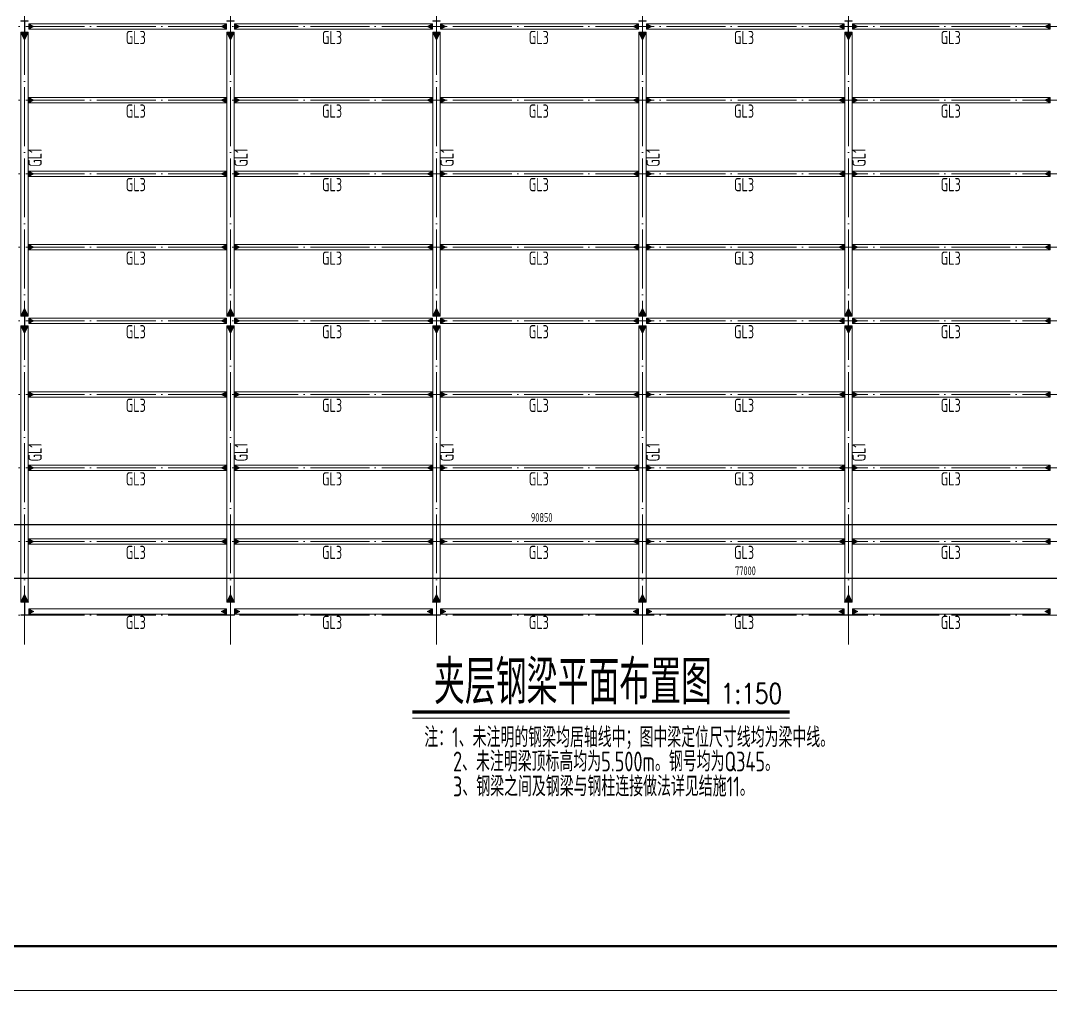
# Model space of a CAD drawing. Header units: millimetres. Extents: x 19781 to 898973, y -947928 to -267362.
# Drawn here: x 475997 to 510997, y -383529 to -350569 of the extents above; entities that cross this region are included whole.
import ezdxf

# ---------------------------------------------------------------- set-up
doc = ezdxf.new("R2010")
doc.units = ezdxf.units.MM
doc.header["$LTSCALE"] = 100
doc.header["$PDSIZE"] = -5
doc.linetypes.add('DOTE', pattern=[2.42, 2, -0.2, 0.02, -0.2])
doc.layers.get('0').update_dxf_attribs({"lineweight": 18})
doc.layers.get('Defpoints').update_dxf_attribs({"lineweight": 18})
for name, color, linetype, lineweight in [('10', 7, 'Continuous', 18), ('15', 3, 'Continuous', 18), ('5图框', 7, 'Continuous', 18), ('BORDER', 7, 'Continuous', 18), ('DIM_SYMB', 3, 'Continuous', 18), ('DOTE', 1, 'DOTE', 18), ('JC', 7, 'Continuous', 18), ('TC', 151, 'Continuous', 18), ('数字', 3, 'Continuous', 20), ('钢柱', 4, 'Continuous', 20), ('钢梁', 4, 'Continuous', 5)]:
    doc.layers.add(name, color=color, linetype=linetype, lineweight=lineweight)
doc.styles.add('hztxt', font='txt.shx', dxfattribs={"width": 0.7, "bigfont": 'hztxt.shx'})
doc.styles.add('TSSD_REIN', font='tssdeng.shx', dxfattribs={"width": 0.7, "bigfont": 'hztxt.shx'})
doc.dimstyles.new('TSSD_100_100', dxfattribs={"dimtxt": 300, "dimasz": 100, "dimexe": 100, "dimexo": 250, "dimgap": 100, "dimtad": 1, "dimdec": 0, "dimzin": 0, "dimdsep": 46, "dimtxsty": 'TSSD_REIN', "dimblk": 'ARCHTICK', "dimcen": 0, "dimdle": 100, "dimclrt": 7, "dimadec": 0, "dimazin": 0, "dimtfac": 1, "dimtdec": 0, "dimtix": 1, "dimtmove": 2, "dimatfit": 3, "dimfxl": 1, "dimtolj": 1, "dimtzin": 0, "dimarcsym": 0})
pattern_1 = [(45, (0, 0), (-7.07106781, 7.07106781), []), (45, (0, 2.5), (-7.07106781, 7.07106781), [])]

# ---------------------------------------------------------------- blocks, each defined once
blk = doc.blocks.new('_ARCHTICK')
at = {"color": 0, "linetype": 'ByBlock', "const_width": 0.5}
blk.add_lwpolyline([(-0.5, -0.5), (0.5, 0.5)], dxfattribs=at)
blk = doc.blocks.new('*D1961')
at = {"layer": 'Defpoints', "color": 0, "ltscale": 100, "transparency": 16777216}
for p in [(462132, -368274), (539132, -368274), (539132, -369518)]:
    blk.add_point(p, dxfattribs=at)
at = {"layer": 'JC', "color": 0, "linetype": 'Continuous', "lineweight": -2, "ltscale": 100, "transparency": 16777216}
for p, q in [((462132, -368524), (462132, -369618)), ((539132, -368524), (539132, -369618)), ((462032, -369518), (539232, -369518))]:
    blk.add_line(p, q, dxfattribs=at)
at = {"layer": 'JC', "color": 0, "lineweight": -2, "ltscale": 100, "transparency": 16777216, "xscale": 100, "yscale": 100, "zscale": 100, "rotation": 180}
blk.add_blockref('_ARCHTICK', (462132, -369518), dxfattribs=at)
at = {"layer": 'JC', "color": 0, "lineweight": -2, "ltscale": 100, "transparency": 16777216, "xscale": 100, "yscale": 100, "zscale": 100}
blk.add_blockref('_ARCHTICK', (539132, -369518), dxfattribs=at)
at = {"layer": 'JC', "color": 7, "ltscale": 100, "transparency": 16777216, "insert": (500632, -369268), "char_height": 300, "attachment_point": 5, "style": 'TSSD_REIN'}
blk.add_mtext('\\A1;77000', dxfattribs=at)
blk = doc.blocks.new('*D1963')
at = {"layer": 'Defpoints', "color": 0, "ltscale": 100, "transparency": 16777216}
for p in [(448282, -365774), (539132, -365774), (448282, -367706)]:
    blk.add_point(p, dxfattribs=at)
at = {"layer": 'JC', "color": 0, "linetype": 'Continuous', "lineweight": -2, "ltscale": 100, "transparency": 16777216}
for p, q in [((448282, -366024), (448282, -367806)), ((539132, -366024), (539132, -367806)), ((539232, -367706), (448182, -367706))]:
    blk.add_line(p, q, dxfattribs=at)
at = {"layer": 'JC', "color": 0, "lineweight": -2, "ltscale": 100, "transparency": 16777216, "xscale": 100, "yscale": 100, "zscale": 100, "rotation": 180}
blk.add_blockref('_ARCHTICK', (448282, -367706), dxfattribs=at)
at = {"layer": 'JC', "color": 0, "lineweight": -2, "ltscale": 100, "transparency": 16777216, "xscale": 100, "yscale": 100, "zscale": 100}
blk.add_blockref('_ARCHTICK', (539132, -367706), dxfattribs=at)
at = {"layer": 'JC', "color": 7, "ltscale": 100, "transparency": 16777216, "insert": (493707, -367456), "char_height": 300, "attachment_point": 5, "style": 'TSSD_REIN'}
blk.add_mtext('\\A1;90850', dxfattribs=at)

msp = doc.modelspace()

# ---------------------------------------------------------------- hatches: boundary and pattern name
at = {"layer": '10', "ltscale": 100}
h = msp.add_hatch(dxfattribs=at)
h.set_pattern_fill('金属', color=256, style=0, pattern_type=0)
h.set_pattern_definition(pattern_1)
h.paths.add_polyline_path([(476136, -350586), (476257, -350586), (476257, -350574), (476007, -350574), (476007, -350586), (476128, -350586), (476128, -350962), (476007, -350962), (476007, -350974), (476257, -350974), (476257, -350962), (476136, -350962)], flags=0)
h = msp.add_hatch(dxfattribs=at)
h.set_pattern_fill('金属', color=256, style=0, pattern_type=0)
h.set_pattern_definition(pattern_1)
h.paths.add_polyline_path([(483136, -350586), (483257, -350586), (483257, -350574), (483007, -350574), (483007, -350586), (483128, -350586), (483128, -350962), (483007, -350962), (483007, -350974), (483257, -350974), (483257, -350962), (483136, -350962)], flags=0)
h = msp.add_hatch(dxfattribs=at)
h.set_pattern_fill('金属', color=256, style=0, pattern_type=0)
h.set_pattern_definition(pattern_1)
h.paths.add_polyline_path([(490136, -350586), (490257, -350586), (490257, -350574), (490007, -350574), (490007, -350586), (490128, -350586), (490128, -350962), (490007, -350962), (490007, -350974), (490257, -350974), (490257, -350962), (490136, -350962)], flags=0)
h = msp.add_hatch(dxfattribs=at)
h.set_pattern_fill('金属', color=256, style=0, pattern_type=0)
h.set_pattern_definition(pattern_1)
h.paths.add_polyline_path([(497136, -350586), (497257, -350586), (497257, -350574), (497007, -350574), (497007, -350586), (497128, -350586), (497128, -350962), (497007, -350962), (497007, -350974), (497257, -350974), (497257, -350962), (497136, -350962)], flags=0)
h = msp.add_hatch(dxfattribs=at)
h.set_pattern_fill('金属', color=256, style=0, pattern_type=0)
h.set_pattern_definition(pattern_1)
h.paths.add_polyline_path([(504136, -350586), (504257, -350586), (504257, -350574), (504007, -350574), (504007, -350586), (504128, -350586), (504128, -350962), (504007, -350962), (504007, -350974), (504257, -350974), (504257, -350962), (504136, -350962)], flags=0)
h = msp.add_hatch(dxfattribs=at)
h.set_pattern_fill('金属', color=256, style=0, pattern_type=0)
h.set_pattern_definition(pattern_1)
h.paths.add_polyline_path([(476136, -360609), (476257, -360609), (476257, -360599), (476007, -360599), (476007, -360609), (476128, -360609), (476128, -360939), (476007, -360939), (476007, -360949), (476257, -360949), (476257, -360939), (476136, -360939)], flags=0)
h = msp.add_hatch(dxfattribs=at)
h.set_pattern_fill('金属', color=256, style=0, pattern_type=0)
h.set_pattern_definition(pattern_1)
h.paths.add_polyline_path([(483136, -360609), (483257, -360609), (483257, -360599), (483007, -360599), (483007, -360609), (483128, -360609), (483128, -360939), (483007, -360939), (483007, -360949), (483257, -360949), (483257, -360939), (483136, -360939)], flags=0)
h = msp.add_hatch(dxfattribs=at)
h.set_pattern_fill('金属', color=256, style=0, pattern_type=0)
h.set_pattern_definition(pattern_1)
h.paths.add_polyline_path([(490136, -360609), (490257, -360609), (490257, -360599), (490007, -360599), (490007, -360609), (490128, -360609), (490128, -360939), (490007, -360939), (490007, -360949), (490257, -360949), (490257, -360939), (490136, -360939)], flags=0)
h = msp.add_hatch(dxfattribs=at)
h.set_pattern_fill('金属', color=256, style=0, pattern_type=0)
h.set_pattern_definition(pattern_1)
h.paths.add_polyline_path([(497136, -360609), (497257, -360609), (497257, -360599), (497007, -360599), (497007, -360609), (497128, -360609), (497128, -360939), (497007, -360939), (497007, -360949), (497257, -360949), (497257, -360939), (497136, -360939)], flags=0)
h = msp.add_hatch(dxfattribs=at)
h.set_pattern_fill('金属', color=256, style=0, pattern_type=0)
h.set_pattern_definition(pattern_1)
h.paths.add_polyline_path([(504136, -360609), (504257, -360609), (504257, -360599), (504007, -360599), (504007, -360609), (504128, -360609), (504128, -360939), (504007, -360939), (504007, -360949), (504257, -360949), (504257, -360939), (504136, -360939)], flags=0)
h = msp.add_hatch(dxfattribs=at)
h.set_pattern_fill('金属', color=256, style=0, pattern_type=0)
h.set_pattern_definition(pattern_1)
h.paths.add_polyline_path([(476136, -370336), (476262, -370336), (476262, -370324), (476002, -370324), (476002, -370336), (476128, -370336), (476128, -370762), (476002, -370762), (476002, -370774), (476262, -370774), (476262, -370762), (476136, -370762)], flags=0)
h = msp.add_hatch(dxfattribs=at)
h.set_pattern_fill('金属', color=256, style=0, pattern_type=0)
h.set_pattern_definition(pattern_1)
h.paths.add_polyline_path([(483136, -370336), (483262, -370336), (483262, -370324), (483002, -370324), (483002, -370336), (483128, -370336), (483128, -370762), (483002, -370762), (483002, -370774), (483262, -370774), (483262, -370762), (483136, -370762)], flags=0)
h = msp.add_hatch(dxfattribs=at)
h.set_pattern_fill('金属', color=256, style=0, pattern_type=0)
h.set_pattern_definition(pattern_1)
h.paths.add_polyline_path([(490136, -370336), (490262, -370336), (490262, -370324), (490002, -370324), (490002, -370336), (490128, -370336), (490128, -370762), (490002, -370762), (490002, -370774), (490262, -370774), (490262, -370762), (490136, -370762)], flags=0)
h = msp.add_hatch(dxfattribs=at)
h.set_pattern_fill('金属', color=256, style=0, pattern_type=0)
h.set_pattern_definition(pattern_1)
h.paths.add_polyline_path([(497136, -370336), (497262, -370336), (497262, -370324), (497002, -370324), (497002, -370336), (497128, -370336), (497128, -370762), (497002, -370762), (497002, -370774), (497262, -370774), (497262, -370762), (497136, -370762)], flags=0)
h = msp.add_hatch(dxfattribs=at)
h.set_pattern_fill('金属', color=256, style=0, pattern_type=0)
h.set_pattern_definition(pattern_1)
h.paths.add_polyline_path([(504136, -370336), (504262, -370336), (504262, -370324), (504002, -370324), (504002, -370336), (504128, -370336), (504128, -370762), (504002, -370762), (504002, -370774), (504262, -370774), (504262, -370762), (504136, -370762)], flags=0)
at = {"layer": '15', "ltscale": 100}
for points in [[(476452, -350774), (476272, -350864), (476272, -350684)], [(482812, -350774), (482992, -350864), (482992, -350684)], [(483452, -350774), (483272, -350864), (483272, -350684)], [(489812, -350774), (489992, -350864), (489992, -350684)], [(490452, -350774), (490272, -350864), (490272, -350684)], [(496812, -350774), (496992, -350864), (496992, -350684)], [(497452, -350774), (497272, -350864), (497272, -350684)], [(503812, -350774), (503992, -350864), (503992, -350684)], [(504452, -350774), (504272, -350864), (504272, -350684)], [(510812, -350774), (510992, -350864), (510992, -350684)], [(476132, -351234), (476257, -350984), (476007, -350984)], [(483132, -351234), (483257, -350984), (483007, -350984)], [(490132, -351234), (490257, -350984), (490007, -350984)], [(497132, -351234), (497257, -350984), (497007, -350984)], [(504132, -351234), (504257, -350984), (504007, -350984)], [(476452, -353274), (476272, -353364), (476272, -353184)], [(482812, -353274), (482992, -353364), (482992, -353184)], [(483452, -353274), (483272, -353364), (483272, -353184)], [(489812, -353274), (489992, -353364), (489992, -353184)], [(490452, -353274), (490272, -353364), (490272, -353184)], [(496812, -353274), (496992, -353364), (496992, -353184)], [(497452, -353274), (497272, -353364), (497272, -353184)], [(503812, -353274), (503992, -353364), (503992, -353184)], [(504452, -353274), (504272, -353364), (504272, -353184)], [(510812, -353274), (510992, -353364), (510992, -353184)], [(476452, -355774), (476272, -355864), (476272, -355684)], [(482812, -355774), (482992, -355864), (482992, -355684)], [(483452, -355774), (483272, -355864), (483272, -355684)], [(489812, -355774), (489992, -355864), (489992, -355684)], [(490452, -355774), (490272, -355864), (490272, -355684)], [(496812, -355774), (496992, -355864), (496992, -355684)], [(497452, -355774), (497272, -355864), (497272, -355684)], [(503812, -355774), (503992, -355864), (503992, -355684)], [(504452, -355774), (504272, -355864), (504272, -355684)], [(510812, -355774), (510992, -355864), (510992, -355684)], [(476452, -358274), (476272, -358364), (476272, -358184)], [(482812, -358274), (482992, -358364), (482992, -358184)], [(483452, -358274), (483272, -358364), (483272, -358184)], [(489812, -358274), (489992, -358364), (489992, -358184)], [(490452, -358274), (490272, -358364), (490272, -358184)], [(496812, -358274), (496992, -358364), (496992, -358184)], [(497452, -358274), (497272, -358364), (497272, -358184)], [(503812, -358274), (503992, -358364), (503992, -358184)], [(504452, -358274), (504272, -358364), (504272, -358184)], [(510812, -358274), (510992, -358364), (510992, -358184)], [(476132, -360339), (476257, -360589), (476007, -360589)], [(483132, -360339), (483257, -360589), (483007, -360589)], [(490132, -360339), (490257, -360589), (490007, -360589)], [(497132, -360339), (497257, -360589), (497007, -360589)], [(504132, -360339), (504257, -360589), (504007, -360589)], [(476452, -360774), (476272, -360864), (476272, -360684)], [(482812, -360774), (482992, -360864), (482992, -360684)], [(483452, -360774), (483272, -360864), (483272, -360684)], [(489812, -360774), (489992, -360864), (489992, -360684)], [(490452, -360774), (490272, -360864), (490272, -360684)], [(496812, -360774), (496992, -360864), (496992, -360684)], [(497452, -360774), (497272, -360864), (497272, -360684)], [(503812, -360774), (503992, -360864), (503992, -360684)], [(504452, -360774), (504272, -360864), (504272, -360684)], [(510812, -360774), (510992, -360864), (510992, -360684)], [(476132, -361209), (476257, -360959), (476007, -360959)], [(483132, -361209), (483257, -360959), (483007, -360959)], [(490132, -361209), (490257, -360959), (490007, -360959)], [(497132, -361209), (497257, -360959), (497007, -360959)], [(504132, -361209), (504257, -360959), (504007, -360959)], [(476452, -363274), (476272, -363364), (476272, -363184)], [(482812, -363274), (482992, -363364), (482992, -363184)], [(483452, -363274), (483272, -363364), (483272, -363184)], [(489812, -363274), (489992, -363364), (489992, -363184)], [(490452, -363274), (490272, -363364), (490272, -363184)], [(496812, -363274), (496992, -363364), (496992, -363184)], [(497452, -363274), (497272, -363364), (497272, -363184)], [(503812, -363274), (503992, -363364), (503992, -363184)], [(504452, -363274), (504272, -363364), (504272, -363184)], [(510812, -363274), (510992, -363364), (510992, -363184)], [(476452, -365774), (476272, -365864), (476272, -365684)], [(482812, -365774), (482992, -365864), (482992, -365684)], [(483452, -365774), (483272, -365864), (483272, -365684)], [(489812, -365774), (489992, -365864), (489992, -365684)], [(490452, -365774), (490272, -365864), (490272, -365684)], [(496812, -365774), (496992, -365864), (496992, -365684)], [(497452, -365774), (497272, -365864), (497272, -365684)], [(503812, -365774), (503992, -365864), (503992, -365684)], [(504452, -365774), (504272, -365864), (504272, -365684)], [(510812, -365774), (510992, -365864), (510992, -365684)], [(476452, -368274), (476272, -368364), (476272, -368184)], [(482812, -368274), (482992, -368364), (482992, -368184)], [(483452, -368274), (483272, -368364), (483272, -368184)], [(489812, -368274), (489992, -368364), (489992, -368184)], [(490452, -368274), (490272, -368364), (490272, -368184)], [(496812, -368274), (496992, -368364), (496992, -368184)], [(497452, -368274), (497272, -368364), (497272, -368184)], [(503812, -368274), (503992, -368364), (503992, -368184)], [(504452, -368274), (504272, -368364), (504272, -368184)], [(510812, -368274), (510992, -368364), (510992, -368184)], [(476132, -370064), (476257, -370314), (476007, -370314)], [(483132, -370064), (483257, -370314), (483007, -370314)], [(490132, -370064), (490257, -370314), (490007, -370314)], [(497132, -370064), (497257, -370314), (497007, -370314)], [(504132, -370064), (504257, -370314), (504007, -370314)], [(476452, -370654), (476272, -370564), (476272, -370744)], [(482812, -370654), (482992, -370564), (482992, -370744)], [(483452, -370654), (483272, -370564), (483272, -370744)], [(489812, -370654), (489992, -370564), (489992, -370744)], [(490452, -370654), (490272, -370564), (490272, -370744)], [(496812, -370654), (496992, -370564), (496992, -370744)], [(497452, -370654), (497272, -370564), (497272, -370744)], [(503812, -370654), (503992, -370564), (503992, -370744)], [(504452, -370654), (504272, -370564), (504272, -370744)], [(510812, -370654), (510992, -370564), (510992, -370744)]]:
    msp.add_hatch(color=256, dxfattribs=at).paths.add_polyline_path(points, flags=0)

# ---------------------------------------------------------------- linework, layer by layer
for points in [[(476452, -350774), (476272, -350864), (476272, -350684)], [(482812, -350774), (482992, -350864), (482992, -350684)], [(483452, -350774), (483272, -350864), (483272, -350684)], [(489812, -350774), (489992, -350864), (489992, -350684)], [(490452, -350774), (490272, -350864), (490272, -350684)], [(496812, -350774), (496992, -350864), (496992, -350684)], [(497452, -350774), (497272, -350864), (497272, -350684)], [(503812, -350774), (503992, -350864), (503992, -350684)], [(504452, -350774), (504272, -350864), (504272, -350684)], [(510812, -350774), (510992, -350864), (510992, -350684)], [(476132, -351234), (476257, -350984), (476007, -350984)], [(483132, -351234), (483257, -350984), (483007, -350984)], [(490132, -351234), (490257, -350984), (490007, -350984)], [(497132, -351234), (497257, -350984), (497007, -350984)], [(504132, -351234), (504257, -350984), (504007, -350984)], [(476452, -353274), (476272, -353364), (476272, -353184)], [(482812, -353274), (482992, -353364), (482992, -353184)], [(483452, -353274), (483272, -353364), (483272, -353184)], [(489812, -353274), (489992, -353364), (489992, -353184)], [(490452, -353274), (490272, -353364), (490272, -353184)], [(496812, -353274), (496992, -353364), (496992, -353184)], [(497452, -353274), (497272, -353364), (497272, -353184)], [(503812, -353274), (503992, -353364), (503992, -353184)], [(504452, -353274), (504272, -353364), (504272, -353184)], [(510812, -353274), (510992, -353364), (510992, -353184)], [(476452, -355774), (476272, -355864), (476272, -355684)], [(482812, -355774), (482992, -355864), (482992, -355684)], [(483452, -355774), (483272, -355864), (483272, -355684)], [(489812, -355774), (489992, -355864), (489992, -355684)], [(490452, -355774), (490272, -355864), (490272, -355684)], [(496812, -355774), (496992, -355864), (496992, -355684)], [(497452, -355774), (497272, -355864), (497272, -355684)], [(503812, -355774), (503992, -355864), (503992, -355684)], [(504452, -355774), (504272, -355864), (504272, -355684)], [(510812, -355774), (510992, -355864), (510992, -355684)], [(476452, -358274), (476272, -358364), (476272, -358184)], [(482812, -358274), (482992, -358364), (482992, -358184)], [(483452, -358274), (483272, -358364), (483272, -358184)], [(489812, -358274), (489992, -358364), (489992, -358184)], [(490452, -358274), (490272, -358364), (490272, -358184)], [(496812, -358274), (496992, -358364), (496992, -358184)], [(497452, -358274), (497272, -358364), (497272, -358184)], [(503812, -358274), (503992, -358364), (503992, -358184)], [(504452, -358274), (504272, -358364), (504272, -358184)], [(510812, -358274), (510992, -358364), (510992, -358184)], [(476132, -360339), (476257, -360589), (476007, -360589)], [(483132, -360339), (483257, -360589), (483007, -360589)], [(490132, -360339), (490257, -360589), (490007, -360589)], [(497132, -360339), (497257, -360589), (497007, -360589)], [(504132, -360339), (504257, -360589), (504007, -360589)], [(476452, -360774), (476272, -360864), (476272, -360684)], [(482812, -360774), (482992, -360864), (482992, -360684)], [(483452, -360774), (483272, -360864), (483272, -360684)], [(489812, -360774), (489992, -360864), (489992, -360684)], [(490452, -360774), (490272, -360864), (490272, -360684)], [(496812, -360774), (496992, -360864), (496992, -360684)], [(497452, -360774), (497272, -360864), (497272, -360684)], [(503812, -360774), (503992, -360864), (503992, -360684)], [(504452, -360774), (504272, -360864), (504272, -360684)], [(510812, -360774), (510992, -360864), (510992, -360684)], [(476132, -361209), (476257, -360959), (476007, -360959)], [(483132, -361209), (483257, -360959), (483007, -360959)], [(490132, -361209), (490257, -360959), (490007, -360959)], [(497132, -361209), (497257, -360959), (497007, -360959)], [(504132, -361209), (504257, -360959), (504007, -360959)], [(476452, -363274), (476272, -363364), (476272, -363184)], [(482812, -363274), (482992, -363364), (482992, -363184)], [(483452, -363274), (483272, -363364), (483272, -363184)], [(489812, -363274), (489992, -363364), (489992, -363184)], [(490452, -363274), (490272, -363364), (490272, -363184)], [(496812, -363274), (496992, -363364), (496992, -363184)], [(497452, -363274), (497272, -363364), (497272, -363184)], [(503812, -363274), (503992, -363364), (503992, -363184)], [(504452, -363274), (504272, -363364), (504272, -363184)], [(510812, -363274), (510992, -363364), (510992, -363184)], [(476452, -365774), (476272, -365864), (476272, -365684)], [(482812, -365774), (482992, -365864), (482992, -365684)], [(483452, -365774), (483272, -365864), (483272, -365684)], [(489812, -365774), (489992, -365864), (489992, -365684)], [(490452, -365774), (490272, -365864), (490272, -365684)], [(496812, -365774), (496992, -365864), (496992, -365684)], [(497452, -365774), (497272, -365864), (497272, -365684)], [(503812, -365774), (503992, -365864), (503992, -365684)], [(504452, -365774), (504272, -365864), (504272, -365684)], [(510812, -365774), (510992, -365864), (510992, -365684)], [(476452, -368274), (476272, -368364), (476272, -368184)], [(482812, -368274), (482992, -368364), (482992, -368184)], [(483452, -368274), (483272, -368364), (483272, -368184)], [(489812, -368274), (489992, -368364), (489992, -368184)], [(490452, -368274), (490272, -368364), (490272, -368184)], [(496812, -368274), (496992, -368364), (496992, -368184)], [(497452, -368274), (497272, -368364), (497272, -368184)], [(503812, -368274), (503992, -368364), (503992, -368184)], [(504452, -368274), (504272, -368364), (504272, -368184)], [(510812, -368274), (510992, -368364), (510992, -368184)], [(476132, -370064), (476257, -370314), (476007, -370314)], [(483132, -370064), (483257, -370314), (483007, -370314)], [(490132, -370064), (490257, -370314), (490007, -370314)], [(497132, -370064), (497257, -370314), (497007, -370314)], [(504132, -370064), (504257, -370314), (504007, -370314)], [(476452, -370654), (476272, -370564), (476272, -370744)], [(482812, -370654), (482992, -370564), (482992, -370744)], [(483452, -370654), (483272, -370564), (483272, -370744)], [(489812, -370654), (489992, -370564), (489992, -370744)], [(490452, -370654), (490272, -370564), (490272, -370744)], [(496812, -370654), (496992, -370564), (496992, -370744)], [(497452, -370654), (497272, -370564), (497272, -370744)], [(503812, -370654), (503992, -370564), (503992, -370744)], [(504452, -370654), (504272, -370564), (504272, -370744)], [(510812, -370654), (510992, -370564), (510992, -370744)]]:
    msp.add_lwpolyline(points, close=True, dxfattribs=at)
at = {"layer": 'BORDER'}
msp.add_lwpolyline([(431826, -383529.47), (431826, -320529.47), (565476, -320529.47), (565476, -383529.47)], close=True, dxfattribs=at)
msp.add_lwpolyline([(435576, -382029.47, 75, 75, 0), (435576, -322029.47, 75, 75, 0), (563976, -322029.47, 75, 75, 0), (563976, -382029.47, 75, 75, 0)], format="xyseb", close=True, dxfattribs=at)
at = {"layer": 'DIM_SYMB'}
msp.add_lwpolyline([(489312.98, -374068.36, 105, 105, 0), (502131.54, -374068.36, 105, 105, 0)], format="xyseb", dxfattribs=at)
msp.add_lwpolyline([(489312.98, -374278.36), (502131.54, -374278.36)], dxfattribs=at)
at = {"layer": 'DOTE', "linetype": 'DOTE', "ltscale": 10}
for p, q in [((476132, -371774), (476132, -329774)), ((483132, -371774), (483132, -329774)), ((490132, -371774), (490132, -329774)), ((497132, -371774), (497132, -329774)), ((504132, -371774), (504132, -329774)), ((447132, -350774), (547132, -350774)), ((447132, -353274), (547132, -353274)), ((447132, -355774), (547132, -355774)), ((447132, -358274), (547132, -358274)), ((447132, -360774), (547132, -360774)), ((447132, -363274), (547132, -363274)), ((447132, -365774), (547132, -365774)), ((447132, -368274), (539132, -368274)), ((447132, -370774), (547132, -370774))]:
    msp.add_line(p, q, dxfattribs=at)
at = {"layer": '钢柱', "ltscale": 100}
for points in [[(476136, -350586), (476257, -350586), (476257, -350574), (476007, -350574), (476007, -350586), (476128, -350586), (476128, -350962), (476007, -350962), (476007, -350974), (476257, -350974), (476257, -350962), (476136, -350962)], [(483136, -350586), (483257, -350586), (483257, -350574), (483007, -350574), (483007, -350586), (483128, -350586), (483128, -350962), (483007, -350962), (483007, -350974), (483257, -350974), (483257, -350962), (483136, -350962)], [(490136, -350586), (490257, -350586), (490257, -350574), (490007, -350574), (490007, -350586), (490128, -350586), (490128, -350962), (490007, -350962), (490007, -350974), (490257, -350974), (490257, -350962), (490136, -350962)], [(497136, -350586), (497257, -350586), (497257, -350574), (497007, -350574), (497007, -350586), (497128, -350586), (497128, -350962), (497007, -350962), (497007, -350974), (497257, -350974), (497257, -350962), (497136, -350962)], [(504136, -350586), (504257, -350586), (504257, -350574), (504007, -350574), (504007, -350586), (504128, -350586), (504128, -350962), (504007, -350962), (504007, -350974), (504257, -350974), (504257, -350962), (504136, -350962)], [(476136, -360609), (476257, -360609), (476257, -360599), (476007, -360599), (476007, -360609), (476128, -360609), (476128, -360939), (476007, -360939), (476007, -360949), (476257, -360949), (476257, -360939), (476136, -360939)], [(483136, -360609), (483257, -360609), (483257, -360599), (483007, -360599), (483007, -360609), (483128, -360609), (483128, -360939), (483007, -360939), (483007, -360949), (483257, -360949), (483257, -360939), (483136, -360939)], [(490136, -360609), (490257, -360609), (490257, -360599), (490007, -360599), (490007, -360609), (490128, -360609), (490128, -360939), (490007, -360939), (490007, -360949), (490257, -360949), (490257, -360939), (490136, -360939)], [(497136, -360609), (497257, -360609), (497257, -360599), (497007, -360599), (497007, -360609), (497128, -360609), (497128, -360939), (497007, -360939), (497007, -360949), (497257, -360949), (497257, -360939), (497136, -360939)], [(504136, -360609), (504257, -360609), (504257, -360599), (504007, -360599), (504007, -360609), (504128, -360609), (504128, -360939), (504007, -360939), (504007, -360949), (504257, -360949), (504257, -360939), (504136, -360939)], [(476136, -370336), (476262, -370336), (476262, -370324), (476002, -370324), (476002, -370336), (476128, -370336), (476128, -370762), (476002, -370762), (476002, -370774), (476262, -370774), (476262, -370762), (476136, -370762)], [(483136, -370336), (483262, -370336), (483262, -370324), (483002, -370324), (483002, -370336), (483128, -370336), (483128, -370762), (483002, -370762), (483002, -370774), (483262, -370774), (483262, -370762), (483136, -370762)], [(490136, -370336), (490262, -370336), (490262, -370324), (490002, -370324), (490002, -370336), (490128, -370336), (490128, -370762), (490002, -370762), (490002, -370774), (490262, -370774), (490262, -370762), (490136, -370762)], [(497136, -370336), (497262, -370336), (497262, -370324), (497002, -370324), (497002, -370336), (497128, -370336), (497128, -370762), (497002, -370762), (497002, -370774), (497262, -370774), (497262, -370762), (497136, -370762)], [(504136, -370336), (504262, -370336), (504262, -370324), (504002, -370324), (504002, -370336), (504128, -370336), (504128, -370762), (504002, -370762), (504002, -370774), (504262, -370774), (504262, -370762), (504136, -370762)]]:
    msp.add_lwpolyline(points, close=True, dxfattribs=at)
at = {"layer": '钢梁', "ltscale": 100}
for points in [[(482992, -350684), (482992, -350864), (476272, -350864), (476272, -350684)], [(489992, -350684), (489992, -350864), (483272, -350864), (483272, -350684)], [(496992, -350684), (496992, -350864), (490272, -350864), (490272, -350684)], [(503992, -350684), (503992, -350864), (497272, -350864), (497272, -350684)], [(510992, -350684), (510992, -350864), (504272, -350864), (504272, -350684)], [(476007, -350984), (476257, -350984), (476257, -360589), (476007, -360589)], [(483007, -350984), (483257, -350984), (483257, -360589), (483007, -360589)], [(490007, -350984), (490257, -350984), (490257, -360589), (490007, -360589)], [(497007, -350984), (497257, -350984), (497257, -360589), (497007, -360589)], [(504007, -350984), (504257, -350984), (504257, -360589), (504007, -360589)], [(482992, -353184), (482992, -353364), (476272, -353364), (476272, -353184)], [(489992, -353184), (489992, -353364), (483272, -353364), (483272, -353184)], [(496992, -353184), (496992, -353364), (490272, -353364), (490272, -353184)], [(503992, -353184), (503992, -353364), (497272, -353364), (497272, -353184)], [(510992, -353184), (510992, -353364), (504272, -353364), (504272, -353184)], [(482992, -355684), (482992, -355864), (476272, -355864), (476272, -355684)], [(489992, -355684), (489992, -355864), (483272, -355864), (483272, -355684)], [(496992, -355684), (496992, -355864), (490272, -355864), (490272, -355684)], [(503992, -355684), (503992, -355864), (497272, -355864), (497272, -355684)], [(510992, -355684), (510992, -355864), (504272, -355864), (504272, -355684)], [(482992, -358184), (482992, -358364), (476272, -358364), (476272, -358184)], [(489992, -358184), (489992, -358364), (483272, -358364), (483272, -358184)], [(496992, -358184), (496992, -358364), (490272, -358364), (490272, -358184)], [(503992, -358184), (503992, -358364), (497272, -358364), (497272, -358184)], [(510992, -358184), (510992, -358364), (504272, -358364), (504272, -358184)], [(482992, -360684), (482992, -360864), (476272, -360864), (476272, -360684)], [(489992, -360684), (489992, -360864), (483272, -360864), (483272, -360684)], [(496992, -360684), (496992, -360864), (490272, -360864), (490272, -360684)], [(503992, -360684), (503992, -360864), (497272, -360864), (497272, -360684)], [(510992, -360684), (510992, -360864), (504272, -360864), (504272, -360684)], [(476007, -370314), (476257, -370314), (476257, -360959), (476007, -360959)], [(483007, -370314), (483257, -370314), (483257, -360959), (483007, -360959)], [(490007, -370314), (490257, -370314), (490257, -360959), (490007, -360959)], [(497007, -370314), (497257, -370314), (497257, -360959), (497007, -360959)], [(504007, -370314), (504257, -370314), (504257, -360959), (504007, -360959)], [(482992, -363184), (482992, -363364), (476272, -363364), (476272, -363184)], [(489992, -363184), (489992, -363364), (483272, -363364), (483272, -363184)], [(496992, -363184), (496992, -363364), (490272, -363364), (490272, -363184)], [(503992, -363184), (503992, -363364), (497272, -363364), (497272, -363184)], [(510992, -363184), (510992, -363364), (504272, -363364), (504272, -363184)], [(482992, -365684), (482992, -365864), (476272, -365864), (476272, -365684)], [(489992, -365684), (489992, -365864), (483272, -365864), (483272, -365684)], [(496992, -365684), (496992, -365864), (490272, -365864), (490272, -365684)], [(503992, -365684), (503992, -365864), (497272, -365864), (497272, -365684)], [(510992, -365684), (510992, -365864), (504272, -365864), (504272, -365684)], [(482992, -368184), (482992, -368364), (476272, -368364), (476272, -368184)], [(489992, -368184), (489992, -368364), (483272, -368364), (483272, -368184)], [(496992, -368184), (496992, -368364), (490272, -368364), (490272, -368184)], [(503992, -368184), (503992, -368364), (497272, -368364), (497272, -368184)], [(510992, -368184), (510992, -368364), (504272, -368364), (504272, -368184)], [(482992, -370744), (482992, -370564), (476272, -370564), (476272, -370744)], [(489992, -370744), (489992, -370564), (483272, -370564), (483272, -370744)], [(496992, -370744), (496992, -370564), (490272, -370564), (490272, -370744)], [(503992, -370744), (503992, -370564), (497272, -370564), (497272, -370744)], [(510992, -370744), (510992, -370564), (504272, -370564), (504272, -370744)]]:
    msp.add_lwpolyline(points, close=True, dxfattribs=at)

# ---------------------------------------------------------------- texts
at = {"style": 'hztxt', "width": 0.8}
msp.add_text('1:150', height=675, dxfattribs=at).set_placement((499796.06, -373777.68))
at = {"layer": '5图框', "style": 'hztxt', "width": 0.7}
msp.add_text('夹层钢梁平面布置图', height=1500, dxfattribs=at).set_placement((490047.18, -373804.9))
at = {"layer": 'TC', "color": 7, "style": 'TSSD_REIN', "width": 0.7}
for s, p in [('注：1、未注明的钢梁均居轴线中；图中梁定位尺寸线均为梁中线。', (489717.1, -375266.68)), ('2、未注明梁顶标高均为5.500m。钢号均为Q345。', (490695.21, -376087.51)), ('3、钢梁之间及钢梁与钢柱连接做法详见结施11。', (490695.21, -376935.01))]:
    msp.add_text(s, height=675.0337, dxfattribs=at).set_placement(p)
at = {"layer": '数字', "ltscale": 100, "style": 'TSSD_REIN', "width": 0.7}
for p in [(479570.66, -351368.78), (486240.66, -351368.78), (493267.66, -351368.78), (500243.66, -351368.78), (507267.66, -351368.78), (479570.66, -353868.78), (486240.66, -353868.78), (493267.66, -353868.78), (500243.66, -353868.78), (507267.66, -353868.78), (479570.66, -356368.78), (486240.66, -356368.78), (493267.66, -356368.78), (500243.66, -356368.78), (507267.66, -356368.78), (479570.66, -358868.78), (486240.66, -358868.78), (493267.66, -358868.78), (500243.66, -358868.78), (507267.66, -358868.78), (479570.66, -361368.78), (486240.66, -361368.78), (493267.66, -361368.78), (500243.66, -361368.78), (507267.66, -361368.78), (479570.66, -363868.78), (486240.66, -363868.78), (493267.66, -363868.78), (500243.66, -363868.78), (507267.66, -363868.78), (479570.66, -366368.78), (486240.66, -366368.78), (493267.66, -366368.78), (500243.66, -366368.78), (507267.66, -366368.78), (479570.66, -368868.78), (486240.66, -368868.78), (493267.66, -368868.78), (500243.66, -368868.78), (507267.66, -368868.78), (479570.66, -371248.78), (486240.66, -371248.78), (493267.66, -371248.78), (500243.66, -371248.78), (507267.66, -371248.78)]:
    msp.add_text('GL3', height=450, dxfattribs=at).set_placement(p)
for p in [(476714.78, -355537.34), (483714.78, -355537.34), (490714.78, -355537.34), (497714.78, -355537.34), (504714.78, -355537.34), (476714.78, -365553.34), (483714.78, -365553.34), (490714.78, -365553.34), (497714.78, -365553.34), (504714.78, -365553.34)]:
    msp.add_text('GL1', height=450, rotation=90, dxfattribs=at).set_placement(p)

# ---------------------------------------------------------------- dimensions: what is measured, and where the dimension line sits
at = {"layer": 'JC', "ltscale": 100}
for base, p1, p2, picture, middle in [((448282, -367706.22), (539132, -365774), (448282, -365774), '*D1963', (493707, -367456.22)), ((539132, -369517.54), (462132, -368274), (539132, -368274), '*D1961', (500632, -369267.54))]:
    dim = msp.add_linear_dim(base=base, p1=p1, p2=p2, dimstyle='TSSD_100_100', dxfattribs=at)
    dim.commit()
    dim.dimension.update_dxf_attribs({"geometry": picture, "text_midpoint": middle})

doc.saveas('drawing.dxf')
